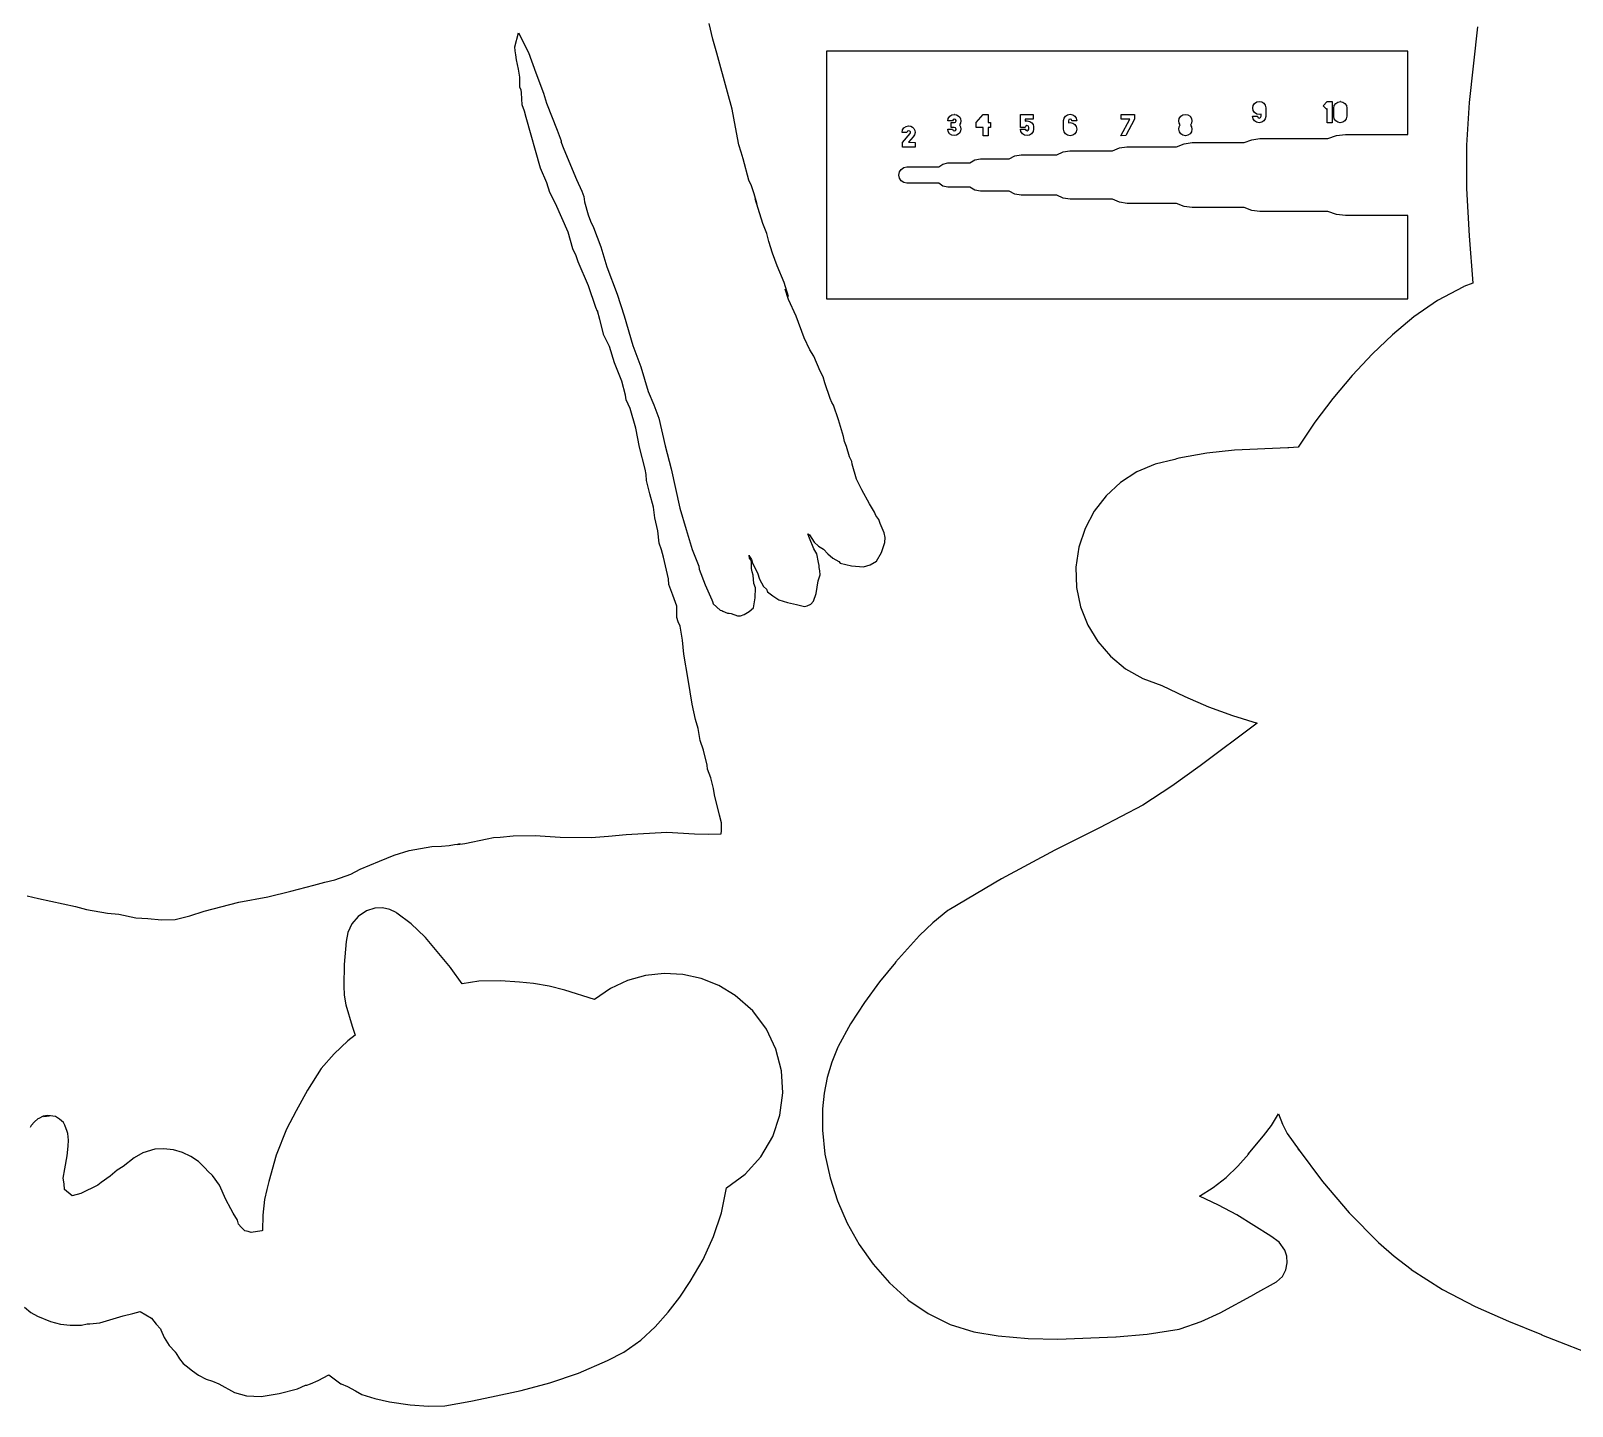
# Model space of a CAD drawing. Extents: x -2300 to 2026, y -6513 to 1502.
# Drawn here: x -1797.9 to -1607.7, y -3006.9 to -2837.1 of the extents above; entities that cross this region are included whole.
import ezdxf

# ---------------------------------------------------------------- set-up
doc = ezdxf.new("R2010")
doc.units = 0

msp = doc.modelspace()

# ---------------------------------------------------------------- linework, layer by layer
at = {"layer": 'Layer 1'}
for p, q in [((-1713.746565, -2838.149342), (-1714.169262, -2836.215982)), ((-1738.155351, -2839.074738), (-1737.723404, -2837.349658)), ((-1737.723404, -2837.349658), (-1736.466384, -2839.801388)), ((-1713.23427, -2839.843732), (-1713.746565, -2838.149342)), ((-1619.356912, -2836.619974), (-1620.401741, -2845.932605)), ((-1738.128721, -2839.574403), (-1738.155351, -2839.074738)), ((-1738.028669, -2840.06851), (-1738.128721, -2839.574403)), ((-1736.466384, -2839.801388), (-1735.576328, -2842.310898)), ((-1711.93365, -2844.696382), (-1713.23427, -2839.843732)), ((-1699.7, -2839.61), (-1699.7, -2859.86)), ((-1627.95, -2839.61), (-1699.7, -2839.61)), ((-1627.95, -2849.91), (-1627.95, -2839.61)), ((-1737.981997, -2840.678743), (-1738.028669, -2840.06851)), ((-1737.702156, -2841.831979), (-1737.981997, -2840.678743)), ((-1737.557459, -2842.825673), (-1737.702156, -2841.831979)), ((-1737.559575, -2844.088473), (-1737.557459, -2842.825673)), ((-1735.576328, -2842.310898), (-1734.647305, -2844.790358)), ((-1737.399111, -2844.378879), (-1737.559575, -2844.088473)), ((-1737.352989, -2844.74358), (-1737.399111, -2844.378879)), ((-1737.264259, -2846.25911), (-1737.352989, -2844.74358)), ((-1734.647305, -2844.790358), (-1734.248505, -2846.049978)), ((-1711.340985, -2846.790602), (-1711.93365, -2844.696382)), ((-1736.978155, -2847.013091), (-1737.264259, -2846.25911)), ((-1736.757425, -2847.78882), (-1736.978155, -2847.013091)), ((-1734.248505, -2846.049978), (-1732.926625, -2849.378638)), ((-1710.95336, -2848.978995), (-1711.340985, -2846.790602)), ((-1684.676437, -2847.916311), (-1684.504353, -2847.658502)), ((-1684.504353, -2847.658502), (-1684.247009, -2847.482184)), ((-1684.247009, -2847.482184), (-1683.928685, -2847.418684)), ((-1683.93412, -2847.416237), (-1683.673157, -2847.45857)), ((-1683.928685, -2847.418684), (-1683.93412, -2847.416237)), ((-1683.673157, -2847.45857), (-1683.447839, -2847.578585)), ((-1683.447839, -2847.578585), (-1683.271627, -2847.758289)), ((-1681.23, -2848.44), (-1680.365979, -2847.4312)), ((-1680.36794, -2847.416237), (-1679.77, -2847.42)), ((-1680.365979, -2847.4312), (-1680.36794, -2847.416237)), ((-1679.77, -2847.42), (-1679.77, -2848.44)), ((-1675.77547, -2847.422587), (-1674.2, -2847.43)), ((-1675.77, -2848.02), (-1675.77547, -2847.422587)), ((-1674.2, -2847.43), (-1674.2, -2848.02)), ((-1670.382817, -2847.886843), (-1670.206605, -2847.639829)), ((-1670.206605, -2847.639829), (-1669.945621, -2847.470285)), ((-1669.945621, -2847.470285), (-1669.635065, -2847.406785)), ((-1669.635065, -2847.406785), (-1669.63372, -2847.405653)), ((-1669.63372, -2847.405653), (-1669.319523, -2847.469153)), ((-1669.319523, -2847.469153), (-1669.062179, -2847.645894)), ((-1669.062179, -2847.645894), (-1668.885946, -2847.90328)), ((-1663.35042, -2847.416237), (-1661.96, -2847.42)), ((-1663.35, -2848.01), (-1663.35042, -2847.416237)), ((-1661.96, -2847.42), (-1661.92, -2847.42)), ((-1661.92, -2847.42), (-1661.68, -2847.42)), ((-1661.68, -2847.42), (-1661.68, -2848.01)), ((-1656.165929, -2847.916311), (-1655.990225, -2847.658502)), ((-1655.990225, -2847.658502), (-1655.732352, -2847.485783)), ((-1655.732352, -2847.485783), (-1655.418684, -2847.422283)), ((-1655.418684, -2847.422283), (-1655.41654, -2847.416237)), ((-1655.41654, -2847.416237), (-1655.101835, -2847.479736)), ((-1655.101835, -2847.479736), (-1654.844999, -2847.652455)), ((-1654.844999, -2847.652455), (-1654.671877, -2847.910264)), ((-1647.049069, -2847.965377), (-1647.112632, -2847.647455)), ((-1647.112632, -2847.647455), (-1646.52, -2847.65)), ((-1647.11, -2846.63), (-1647.046437, -2846.316311)), ((-1647.109902, -2846.633821), (-1647.11, -2846.63)), ((-1647.046339, -2846.947933), (-1647.109902, -2846.633821)), ((-1647.046437, -2846.316311), (-1646.873845, -2846.058502)), ((-1646.873747, -2847.205319), (-1647.046339, -2846.947933)), ((-1646.873845, -2846.058502), (-1646.615972, -2845.882184)), ((-1646.615874, -2847.377827), (-1646.873747, -2847.205319)), ((-1646.615972, -2845.882184), (-1646.298685, -2845.818684)), ((-1646.298587, -2847.441538), (-1646.615874, -2847.377827)), ((-1646.52, -2847.65), (-1646.456437, -2847.809173)), ((-1646.3039, -2845.81795), (-1645.993322, -2845.88145)), ((-1646.298685, -2845.818684), (-1646.3039, -2845.81795)), ((-1646.08, -2847.41), (-1646.298587, -2847.441538)), ((-1646.146389, -2847.809173), (-1646.082825, -2847.65)), ((-1646.082825, -2847.65), (-1646.08, -2847.41)), ((-1645.993322, -2845.88145), (-1645.735978, -2846.050994)), ((-1645.735978, -2846.050994), (-1645.559766, -2846.300972)), ((-1645.559766, -2846.300972), (-1645.492583, -2846.604501)), ((-1645.492583, -2846.604501), (-1645.49, -2847.69)), ((-1638.415216, -2846.369114), (-1637.90442, -2845.828533)), ((-1637.99508, -2846.788636), (-1638.415216, -2846.369114)), ((-1637.9, -2846.69), (-1637.99508, -2846.788636)), ((-1637.90442, -2845.828533), (-1637.31, -2845.83)), ((-1637.9, -2848.46), (-1637.9, -2846.69)), ((-1637.31, -2845.83), (-1637.31, -2848.46)), ((-1637.105394, -2847.685138), (-1637.1, -2846.64)), ((-1637.1, -2846.64), (-1637.036437, -2846.325888)), ((-1637.036437, -2846.325888), (-1636.863845, -2846.068502)), ((-1636.863845, -2846.068502), (-1636.605993, -2845.895359)), ((-1636.605993, -2845.895359), (-1636.288684, -2845.832282)), ((-1636.29212, -2845.828533), (-1635.981542, -2845.89161)), ((-1636.288684, -2845.832282), (-1636.29212, -2845.828533)), ((-1635.981542, -2845.89161), (-1635.724198, -2846.064753)), ((-1635.724198, -2846.064753), (-1635.551076, -2846.322139)), ((-1635.49, -2847.65), (-1635.553034, -2847.964112)), ((-1635.551076, -2846.322139), (-1635.488042, -2846.636251)), ((-1635.488042, -2846.636251), (-1635.49, -2846.64)), ((-1635.49, -2846.64), (-1635.49, -2846.69)), ((-1635.49, -2846.69), (-1635.486402, -2846.729158)), ((-1635.483598, -2847.60937), (-1635.49, -2847.65)), ((-1635.49, -2847.65), (-1635.49, -2847.65)), ((-1635.49, -2847.65), (-1635.486402, -2847.654233)), ((-1635.486402, -2847.654233), (-1635.49, -2847.65)), ((-1635.486402, -2846.729158), (-1635.48, -2847.57)), ((-1635.48, -2847.57), (-1635.483598, -2847.60937)), ((-1620.401741, -2845.932605), (-1620.72964, -2851.201369)), ((-1735.015355, -2854.06789), (-1736.757425, -2847.78882)), ((-1732.926625, -2849.378638), (-1732.456118, -2850.695405)), ((-1710.533987, -2851.163412), (-1710.95336, -2848.978995)), ((-1690.38, -2849.65), (-1690.316437, -2849.336311)), ((-1690.316437, -2849.336311), (-1690.143845, -2849.078502)), ((-1690.143845, -2849.078502), (-1689.882882, -2848.902184)), ((-1689.882882, -2848.902184), (-1689.568685, -2848.838684)), ((-1689.722951, -2849.494379), (-1689.786006, -2849.649319)), ((-1689.567419, -2849.430668), (-1689.722951, -2849.494379)), ((-1689.57357, -2848.834397), (-1689.312607, -2848.87673)), ((-1689.568685, -2848.838684), (-1689.57357, -2848.834397)), ((-1689.437181, -2849.476811), (-1689.567419, -2849.430668)), ((-1689.35605, -2849.585819), (-1689.437181, -2849.476811)), ((-1689.312607, -2848.87673), (-1689.086781, -2848.996745)), ((-1689.086781, -2848.996745), (-1688.910548, -2849.176449)), ((-1688.910548, -2849.176449), (-1688.797391, -2849.405895)), ((-1688.797391, -2849.405895), (-1688.762254, -2849.645713)), ((-1684.681872, -2849.543269), (-1684.745435, -2849.225982)), ((-1684.745435, -2849.225982), (-1684.15, -2849.23)), ((-1684.74, -2848.23), (-1684.676437, -2847.916311)), ((-1684.149159, -2848.235319), (-1684.74, -2848.23)), ((-1684.509788, -2849.804677), (-1684.681872, -2849.543269)), ((-1684.31, -2849.03), (-1684.31, -2848.44)), ((-1684.31, -2848.44), (-1683.93, -2848.44)), ((-1683.930841, -2849.028918), (-1684.31, -2849.03)), ((-1684.15, -2849.23), (-1684.086945, -2849.388538)), ((-1684.086103, -2848.080379), (-1684.149159, -2848.235319)), ((-1684.086945, -2849.388538), (-1683.931413, -2849.45225)), ((-1683.930571, -2848.016668), (-1684.086103, -2848.080379)), ((-1683.931413, -2849.45225), (-1683.801175, -2849.409705)), ((-1683.776346, -2849.085221), (-1683.930841, -2849.028918)), ((-1683.800333, -2848.062811), (-1683.930571, -2848.016668)), ((-1683.93, -2848.44), (-1683.775505, -2848.383697)), ((-1683.801175, -2849.409705), (-1683.723155, -2849.297099)), ((-1683.722313, -2848.171819), (-1683.800333, -2848.062811)), ((-1683.712783, -2849.233599), (-1683.776346, -2849.085221)), ((-1683.775505, -2848.383697), (-1683.711942, -2848.235319)), ((-1683.723155, -2849.297099), (-1683.712783, -2849.233599)), ((-1683.711942, -2848.235319), (-1683.722313, -2848.171819)), ((-1683.172927, -2848.499332), (-1683.303144, -2848.728355)), ((-1683.303144, -2848.728355), (-1683.172927, -2848.957801)), ((-1683.271627, -2847.758289), (-1683.157941, -2847.987735)), ((-1683.157941, -2849.469398), (-1683.271627, -2849.698844)), ((-1683.122804, -2848.227553), (-1683.172927, -2848.499332)), ((-1683.172927, -2848.957801), (-1683.122804, -2849.225982)), ((-1683.157941, -2847.987735), (-1683.122804, -2848.227553)), ((-1683.122804, -2849.225982), (-1683.157941, -2849.469398)), ((-1681.23, -2849.03), (-1681.23, -2848.44)), ((-1680.37, -2849.03), (-1681.23, -2849.03)), ((-1680.37, -2850.05), (-1680.37, -2849.03)), ((-1679.77, -2848.44), (-1679.45, -2848.44)), ((-1679.45, -2849.03), (-1679.77, -2849.03)), ((-1679.77, -2849.03), (-1679.77, -2850.05)), ((-1679.45, -2848.44), (-1679.45, -2849.03)), ((-1675.709068, -2849.547287), (-1675.772632, -2849.23)), ((-1675.772632, -2849.23), (-1675.18, -2849.23)), ((-1675.77, -2849.03), (-1675.77, -2848.02)), ((-1675.77, -2848.02), (-1675.77, -2848.02)), ((-1675.180615, -2849.03), (-1675.77, -2849.03)), ((-1675.537005, -2849.808271), (-1675.709068, -2849.547287)), ((-1675.117581, -2848.874002), (-1675.180615, -2849.03)), ((-1674.2, -2848.02), (-1675.18, -2848.02)), ((-1675.18, -2848.02), (-1675.18, -2848.25)), ((-1675.18, -2848.25), (-1675.07459, -2848.228833)), ((-1675.18, -2849.23), (-1675.116966, -2849.388115)), ((-1674.962028, -2848.810925), (-1675.117581, -2848.874002)), ((-1675.116966, -2849.388115), (-1674.961413, -2849.45225)), ((-1675.07459, -2848.228833), (-1674.961412, -2848.222483)), ((-1674.793055, -2848.8776), (-1674.962028, -2848.810925)), ((-1674.961413, -2849.45225), (-1674.799679, -2849.388115)), ((-1674.961412, -2848.222483), (-1674.619317, -2848.28556)), ((-1674.799679, -2849.388115), (-1674.729385, -2849.23)), ((-1674.73, -2849.03), (-1674.793055, -2848.8776)), ((-1674.729385, -2849.23), (-1674.73, -2849.03)), ((-1674.619317, -2848.28556), (-1674.365064, -2848.444733)), ((-1674.214071, -2849.547287), (-1674.389775, -2849.808271)), ((-1674.365064, -2848.444733), (-1674.20642, -2848.670581)), ((-1674.15, -2849.23), (-1674.214071, -2849.547287)), ((-1674.20642, -2848.670581), (-1674.150096, -2848.924369)), ((-1674.150096, -2848.924369), (-1674.15, -2848.92)), ((-1674.15, -2848.92), (-1674.15, -2849.02)), ((-1674.15, -2849.02), (-1674.15, -2849.03)), ((-1674.15, -2849.03), (-1674.15, -2849.23)), ((-1670.45, -2848.18), (-1670.382817, -2847.886843)), ((-1670.446273, -2849.264341), (-1670.45, -2848.18)), ((-1670.38271, -2849.571257), (-1670.446273, -2849.264341)), ((-1669.846667, -2848.22), (-1669.85, -2848.22)), ((-1669.85, -2848.22), (-1669.85, -2848.46)), ((-1669.85, -2848.46), (-1669.627793, -2848.428462)), ((-1669.783611, -2848.064849), (-1669.846667, -2848.22)), ((-1669.628079, -2847.997751), (-1669.783611, -2848.064849)), ((-1669.473563, -2848.064849), (-1669.628079, -2847.997751)), ((-1669.627793, -2848.428462), (-1669.313596, -2848.491538)), ((-1669.41, -2848.22), (-1669.473563, -2848.064849)), ((-1668.822383, -2848.220144), (-1669.41, -2848.22)), ((-1669.313596, -2848.491538), (-1669.056252, -2848.664681)), ((-1668.887183, -2849.557287), (-1669.059797, -2849.814673)), ((-1669.056252, -2848.664681), (-1668.883638, -2848.922067)), ((-1668.82, -2849.24), (-1668.887183, -2849.557287)), ((-1668.885946, -2847.90328), (-1668.822383, -2848.220144)), ((-1668.883638, -2848.922067), (-1668.816455, -2849.236179)), ((-1668.816455, -2849.236179), (-1668.82, -2849.24)), ((-1663.37, -2850.05), (-1662.2755, -2848.01801)), ((-1662.2755, -2848.01801), (-1663.35, -2848.01)), ((-1661.68, -2848.01), (-1662.77709, -2850.04199)), ((-1656.23, -2848.23), (-1656.165929, -2847.916311)), ((-1656.179877, -2848.503562), (-1656.23, -2848.227973)), ((-1656.23, -2848.227973), (-1656.23, -2848.23)), ((-1656.23, -2849.23), (-1656.179877, -2848.958221)), ((-1656.222633, -2849.24), (-1656.23, -2849.23)), ((-1656.158562, -2849.553689), (-1656.222633, -2849.24)), ((-1656.046042, -2848.728775), (-1656.179877, -2848.503562)), ((-1656.179877, -2848.958221), (-1656.046042, -2848.728775)), ((-1655.982858, -2849.811498), (-1656.158562, -2849.553689)), ((-1654.666654, -2849.553689), (-1654.839776, -2849.811498)), ((-1654.649085, -2848.505589), (-1654.782921, -2848.730802)), ((-1654.782921, -2848.730802), (-1654.649085, -2848.960248)), ((-1654.671877, -2847.910264), (-1654.605223, -2848.223953)), ((-1654.6, -2849.24), (-1654.666654, -2849.553689)), ((-1654.6, -2848.23), (-1654.649085, -2848.505589)), ((-1654.649085, -2848.960248), (-1654.6, -2849.232027)), ((-1654.605223, -2848.223953), (-1654.6, -2848.23)), ((-1654.6, -2849.232027), (-1654.6, -2849.24)), ((-1646.876477, -2848.226361), (-1647.049069, -2847.965377)), ((-1646.618604, -2848.399504), (-1646.876477, -2848.226361)), ((-1646.301317, -2848.462581), (-1646.618604, -2848.399504)), ((-1646.456437, -2847.809173), (-1646.301413, -2847.872885)), ((-1646.301413, -2847.872885), (-1646.146389, -2847.809173)), ((-1645.990739, -2848.399504), (-1646.301317, -2848.462581)), ((-1645.733395, -2848.22996), (-1645.990739, -2848.399504)), ((-1645.557183, -2847.982946), (-1645.733395, -2848.22996)), ((-1645.49, -2847.69), (-1645.557183, -2847.982946)), ((-1637.31, -2848.46), (-1637.9, -2848.46)), ((-1637.041831, -2847.974485), (-1637.105394, -2847.685138)), ((-1636.865619, -2848.221499), (-1637.041831, -2847.974485)), ((-1636.604656, -2848.391043), (-1636.865619, -2848.221499)), ((-1636.294078, -2848.454543), (-1636.604656, -2848.391043)), ((-1635.9835, -2848.391043), (-1636.294078, -2848.454543)), ((-1635.726156, -2848.2179), (-1635.9835, -2848.391043)), ((-1635.553034, -2847.964112), (-1635.726156, -2848.2179)), ((-1732.451923, -2850.790715), (-1732.486447, -2850.760534)), ((-1732.486447, -2850.760534), (-1732.132094, -2851.700828)), ((-1732.456118, -2850.695405), (-1732.451923, -2850.790715)), ((-1710.255413, -2852.086064), (-1710.533987, -2851.163412)), ((-1689.786006, -2849.649319), (-1690.38, -2849.65)), ((-1690.34, -2850.87), (-1689.38037, -2849.76256)), ((-1690.34, -2851.46), (-1690.34, -2850.87)), ((-1688.77, -2851.46), (-1690.34, -2851.46)), ((-1688.99841, -2850.210015), (-1689.584407, -2850.866391)), ((-1689.584407, -2850.866391), (-1688.77, -2850.87)), ((-1689.38037, -2849.76256), (-1689.348853, -2849.649319)), ((-1689.348853, -2849.649319), (-1689.35605, -2849.585819)), ((-1688.825818, -2849.952629), (-1688.99841, -2850.210015)), ((-1688.762254, -2849.645713), (-1688.825818, -2849.952629)), ((-1688.77, -2850.87), (-1688.77, -2851.46)), ((-1684.252444, -2849.977396), (-1684.509788, -2849.804677)), ((-1683.93412, -2850.040896), (-1684.252444, -2849.977396)), ((-1683.673157, -2849.998563), (-1683.93412, -2850.040896)), ((-1683.447839, -2849.882147), (-1683.673157, -2849.998563)), ((-1683.271627, -2849.698844), (-1683.447839, -2849.882147)), ((-1679.77, -2850.05), (-1680.37, -2850.05)), ((-1675.27964, -2849.981414), (-1675.537005, -2849.808271)), ((-1674.961316, -2850.044914), (-1675.27964, -2849.981414)), ((-1674.647648, -2849.981414), (-1674.961316, -2850.044914)), ((-1674.389775, -2849.808271), (-1674.647648, -2849.981414)), ((-1670.206477, -2849.82187), (-1670.38271, -2849.571257)), ((-1669.945514, -2849.991414), (-1670.206477, -2849.82187)), ((-1669.631338, -2850.051316), (-1669.945514, -2849.991414)), ((-1669.317141, -2849.987816), (-1669.631338, -2850.051316)), ((-1669.059797, -2849.814673), (-1669.317141, -2849.987816)), ((-1663.552738, -2851.540193), (-1662.6282, -2851.410257)), ((-1662.77709, -2850.04199), (-1663.37, -2850.05)), ((-1662.6282, -2851.410257), (-1656.51, -2851.41)), ((-1656.51, -2851.41), (-1655.581363, -2851.038949)), ((-1655.724985, -2849.984641), (-1655.982858, -2849.811498)), ((-1655.411317, -2850.047718), (-1655.724985, -2849.984641)), ((-1655.581363, -2851.038949), (-1654.5897, -2850.909833)), ((-1655.096612, -2849.984641), (-1655.411317, -2850.047718)), ((-1654.839776, -2849.811498), (-1655.096612, -2849.984641)), ((-1654.5897, -2850.909833), (-1648.16, -2850.91)), ((-1648.16, -2850.91), (-1647.218704, -2850.550909)), ((-1647.218704, -2850.550909), (-1646.22112, -2850.410257)), ((-1646.22112, -2850.410257), (-1637.82, -2850.41)), ((-1637.82, -2850.41), (-1636.767282, -2850.038473)), ((-1636.767282, -2850.038473), (-1635.65838, -2849.909833)), ((-1635.65838, -2849.909833), (-1627.95, -2849.91)), ((-1620.72964, -2851.201369), (-1620.719261, -2856.546805)), ((-1732.132094, -2851.700828), (-1730.569934, -2855.473778)), ((-1709.989412, -2852.926166), (-1710.255413, -2852.086064)), ((-1709.272372, -2855.554216), (-1709.989412, -2852.926166)), ((-1682.03, -2853.41), (-1681.418603, -2853.040617)), ((-1681.418603, -2853.040617), (-1680.7164, -2852.909833)), ((-1680.7164, -2852.909833), (-1677.18, -2852.91)), ((-1677.18, -2852.91), (-1676.472638, -2852.53924)), ((-1676.472638, -2852.53924), (-1675.68447, -2852.410257)), ((-1675.68447, -2852.410257), (-1671.3, -2852.41)), ((-1671.3, -2852.41), (-1670.514163, -2852.039664)), ((-1670.514163, -2852.039664), (-1669.65514, -2851.909833)), ((-1669.65514, -2851.909833), (-1664.41, -2851.91)), ((-1664.41, -2851.91), (-1663.552738, -2851.540193)), ((-1734.217734, -2855.84927), (-1735.015355, -2854.06789)), ((-1690.789931, -2854.91009), (-1690.711332, -2854.520879)), ((-1690.711332, -2855.2993), (-1690.789931, -2854.91009)), ((-1690.711332, -2854.520879), (-1690.497038, -2854.203046)), ((-1690.497038, -2854.203046), (-1690.179208, -2853.988758)), ((-1690.179208, -2853.988758), (-1689.79, -2853.91018)), ((-1689.79, -2853.91018), (-1685.84, -2853.91)), ((-1685.84, -2853.91), (-1685.351533, -2853.546226)), ((-1685.351533, -2853.546226), (-1684.73826, -2853.409622)), ((-1684.73826, -2853.409622), (-1682.03, -2853.41)), ((-1733.831634, -2857.04201), (-1734.217734, -2855.84927)), ((-1733.131866, -2858.42228), (-1733.831634, -2857.04201)), ((-1730.569934, -2855.473778), (-1729.891312, -2856.901678)), ((-1729.891312, -2856.901678), (-1729.651066, -2857.573532)), ((-1708.961672, -2856.24017), (-1709.272372, -2855.554216)), ((-1708.647195, -2857.207746), (-1708.961672, -2856.24017)), ((-1690.497039, -2855.617133), (-1690.711332, -2855.2993)), ((-1690.179208, -2855.831422), (-1690.497039, -2855.617133)), ((-1689.79, -2855.91), (-1690.179208, -2855.831422)), ((-1685.84071, -2855.90068), (-1689.79, -2855.91)), ((-1685.352535, -2856.263608), (-1685.84071, -2855.90068)), ((-1684.74, -2856.4), (-1685.352535, -2856.263608)), ((-1682.0236, -2856.409833), (-1684.74, -2856.4)), ((-1681.412202, -2856.779217), (-1682.0236, -2856.409833)), ((-1680.71, -2856.91), (-1681.412202, -2856.779217)), ((-1677.17553, -2856.900257), (-1680.71, -2856.91)), ((-1676.468166, -2857.271492), (-1677.17553, -2856.900257)), ((-1620.719261, -2856.546805), (-1620.71, -2856.55)), ((-1620.71, -2856.55), (-1620.394255, -2862.426669)), ((-1731.605756, -2861.94631), (-1733.131866, -2858.42228)), ((-1729.651066, -2857.573532), (-1729.568267, -2858.204908)), ((-1729.568267, -2858.204908), (-1729.123282, -2859.828388)), ((-1708.319731, -2858.383464), (-1708.647195, -2857.207746)), ((-1708.145123, -2859.048396), (-1708.518439, -2857.85518)), ((-1708.518439, -2857.85518), (-1708.426727, -2858.116405)), ((-1708.426727, -2858.116405), (-1708.319731, -2858.383464)), ((-1707.551231, -2860.880366), (-1708.145123, -2859.048396)), ((-1675.68, -2857.4), (-1676.468166, -2857.271492)), ((-1671.29486, -2857.399833), (-1675.68, -2857.4)), ((-1670.509021, -2857.770487), (-1671.29486, -2857.399833)), ((-1669.65, -2857.9), (-1670.509021, -2857.770487)), ((-1664.4018, -2857.900257), (-1669.65, -2857.9)), ((-1663.544558, -2858.269905), (-1664.4018, -2857.900257)), ((-1662.62, -2858.4), (-1663.544558, -2858.269905)), ((-1656.5103, -2858.399833), (-1662.62, -2858.4)), ((-1655.581653, -2858.771122), (-1656.5103, -2858.399833)), ((-1654.59, -2858.9), (-1655.581653, -2858.771122)), ((-1648.15992, -2858.909622), (-1654.59, -2858.9)), ((-1647.21816, -2859.26911), (-1648.15992, -2858.909622)), ((-1729.123282, -2859.828388), (-1728.830916, -2860.608985)), ((-1728.830916, -2860.608985), (-1728.454777, -2861.386888)), ((-1707.059997, -2862.130256), (-1707.551231, -2860.880366)), ((-1699.7, -2859.86), (-1699.7, -2870.2)), ((-1646.22, -2859.41), (-1647.21816, -2859.26911)), ((-1637.82162, -2859.409833), (-1646.22, -2859.41)), ((-1636.768899, -2859.781598), (-1637.82162, -2859.409833)), ((-1635.66, -2859.91), (-1636.768899, -2859.781598)), ((-1635.65, -2859.91), (-1635.66, -2859.91)), ((-1627.95, -2859.91), (-1635.65, -2859.91)), ((-1627.95, -2870.2), (-1627.95, -2859.91)), ((-1730.99383, -2864.02551), (-1731.605756, -2861.94631)), ((-1728.454777, -2861.386888), (-1727.569992, -2863.786516)), ((-1706.84141, -2863.114291), (-1707.059997, -2862.130256)), ((-1620.394255, -2862.426669), (-1619.938731, -2868.2562)), ((-1730.600491, -2864.874714), (-1730.99383, -2864.02551)), ((-1727.569992, -2863.786516), (-1726.825477, -2866.230438)), ((-1706.364569, -2864.559971), (-1706.84141, -2863.114291)), ((-1705.803633, -2866.093701), (-1706.364569, -2864.559971)), ((-1730.346957, -2865.631208), (-1730.600491, -2864.874714)), ((-1729.070127, -2868.579718), (-1730.346957, -2865.631208)), ((-1726.825477, -2866.230438), (-1725.561897, -2869.604398)), ((-1704.935231, -2868.158931), (-1705.803633, -2866.093701)), ((-1728.193343, -2871.268718), (-1729.070127, -2868.579718)), ((-1704.388402, -2869.912874), (-1704.935231, -2868.158931)), ((-1619.938731, -2868.2562), (-1621.056541, -2868.683554)), ((-1725.561897, -2869.604398), (-1724.665894, -2872.278378)), ((-1704.399547, -2870.281521), (-1704.821479, -2868.980374)), ((-1704.821479, -2868.980374), (-1704.584124, -2869.52209)), ((-1704.584124, -2869.52209), (-1704.437252, -2869.860961)), ((-1704.437252, -2869.860961), (-1704.388402, -2869.912874)), ((-1703.456575, -2872.319021), (-1704.399547, -2870.281521)), ((-1699.7, -2870.2), (-1627.95, -2870.2)), ((-1624.303161, -2870.386101), (-1627.213829, -2872.389823)), ((-1621.102176, -2868.704721), (-1624.303161, -2870.386101)), ((-1621.056541, -2868.683554), (-1621.102176, -2868.704721)), ((-1727.987481, -2871.765802), (-1728.193343, -2871.268718)), ((-1727.98277, -2871.679561), (-1727.987481, -2871.765802)), ((-1727.662421, -2872.718418), (-1727.98277, -2871.679561)), ((-1724.665894, -2872.278378), (-1723.607204, -2875.964968)), ((-1702.470529, -2875.016281), (-1703.456575, -2872.319021)), ((-1627.213829, -2872.389823), (-1629.87397, -2874.615797)), ((-1727.170044, -2874.690088), (-1727.662421, -2872.718418)), ((-1726.468541, -2876.053848), (-1727.170044, -2874.690088)), ((-1725.872236, -2878.099178), (-1726.468541, -2876.053848)), ((-1723.607204, -2875.964968), (-1722.634895, -2878.595338)), ((-1701.776751, -2876.477831), (-1702.470529, -2875.016281)), ((-1629.87397, -2874.615797), (-1632.323376, -2876.963931)), ((-1701.288438, -2877.268404), (-1701.776751, -2876.477831)), ((-1700.49505, -2879.114764), (-1701.288438, -2877.268404)), ((-1632.333748, -2876.974514), (-1634.845952, -2879.661888)), ((-1632.323376, -2876.963931), (-1632.333748, -2876.974514)), ((-1724.982159, -2880.362308), (-1725.872236, -2878.099178)), ((-1722.634895, -2878.595338), (-1721.709491, -2881.615808)), ((-1700.128698, -2879.83083), (-1700.49505, -2879.114764)), ((-1699.928102, -2880.567428), (-1700.128698, -2879.83083)), ((-1634.845952, -2879.661888), (-1637.223793, -2882.476799)), ((-1724.525172, -2882.069178), (-1724.982159, -2880.362308)), ((-1721.709491, -2881.615808), (-1721.025169, -2883.25569)), ((-1699.266307, -2882.469248), (-1699.928102, -2880.567428)), ((-1724.421964, -2882.650836), (-1724.525172, -2882.069178)), ((-1723.93727, -2883.736256), (-1724.421964, -2882.650836)), ((-1723.223807, -2886.167666), (-1723.93727, -2883.736256)), ((-1721.025169, -2883.25569), (-1720.385771, -2884.912078)), ((-1699.050069, -2882.99418), (-1699.266307, -2882.469248)), ((-1698.854236, -2883.303424), (-1699.050069, -2882.99418)), ((-1698.221841, -2885.105124), (-1698.854236, -2883.303424)), ((-1637.223793, -2882.476799), (-1639.445483, -2885.421768)), ((-1720.385771, -2884.912078), (-1719.617254, -2888.331118)), ((-1697.611121, -2887.200614), (-1698.221841, -2885.105124)), ((-1639.445483, -2885.421768), (-1641.489238, -2888.499314)), ((-1722.774736, -2888.479906), (-1723.223807, -2886.167666)), ((-1697.491085, -2887.800052), (-1697.611121, -2887.200614)), ((-1722.065634, -2891.222676), (-1722.774736, -2888.479906)), ((-1719.617254, -2888.331118), (-1718.862432, -2891.191148)), ((-1697.226227, -2888.409862), (-1697.491085, -2887.800052)), ((-1696.865866, -2889.699122), (-1697.226227, -2888.409862)), ((-1652.760163, -2889.221601), (-1656.217918, -2889.854187)), ((-1649.352417, -2888.885578), (-1652.760163, -2889.221601)), ((-1642.776318, -2888.584827), (-1649.352417, -2888.885578)), ((-1642.646778, -2888.58271), (-1642.776318, -2888.584827)), ((-1641.489238, -2888.499314), (-1642.646778, -2888.58271)), ((-1721.971527, -2891.867328), (-1722.065634, -2891.222676)), ((-1718.862432, -2891.191148), (-1717.817102, -2896.041688)), ((-1696.580604, -2890.27824), (-1696.865866, -2889.699122)), ((-1696.550039, -2890.608439), (-1696.580604, -2890.27824)), ((-1696.011963, -2892.452469), (-1696.550039, -2890.608439)), ((-1659.137612, -2890.597269), (-1661.389578, -2891.557178)), ((-1656.698527, -2890.029446), (-1659.137612, -2890.597269)), ((-1656.493338, -2889.935678), (-1656.698527, -2890.029446)), ((-1656.217918, -2889.854187), (-1656.493338, -2889.935678)), ((-1721.911964, -2892.595326), (-1721.971527, -2891.867328)), ((-1721.517474, -2894.266588), (-1721.911964, -2892.595326)), ((-1695.360265, -2893.746809), (-1696.011963, -2892.452469)), ((-1663.417885, -2892.869441), (-1665.185992, -2894.494326)), ((-1661.389578, -2891.557178), (-1663.417885, -2892.869441)), ((-1721.064072, -2895.921656), (-1721.517474, -2894.266588)), ((-1694.413652, -2895.489669), (-1695.360265, -2893.746809)), ((-1665.185992, -2894.494326), (-1666.65736, -2896.392101)), ((-1720.88587, -2897.214296), (-1721.064072, -2895.921656)), ((-1717.817102, -2896.041688), (-1717.044182, -2898.656818)), ((-1693.78003, -2896.536989), (-1694.413652, -2895.489669)), ((-1693.609427, -2896.942964), (-1693.78003, -2896.536989)), ((-1693.264009, -2897.444189), (-1693.609427, -2896.942964)), ((-1666.65736, -2896.392101), (-1667.795448, -2898.523034)), ((-1720.531541, -2898.831216), (-1720.88587, -2897.214296)), ((-1720.350948, -2900.337436), (-1720.531541, -2898.831216)), ((-1717.044182, -2898.656818), (-1716.27975, -2901.140718)), ((-1693.080897, -2897.933349), (-1693.264009, -2897.444189)), ((-1692.586024, -2899.064705), (-1693.080897, -2897.933349)), ((-1667.795448, -2898.523034), (-1668.563717, -2900.847393)), ((-1720.065643, -2901.162087), (-1720.350948, -2900.337436)), ((-1701.795525, -2899.717906), (-1702.008821, -2899.202711)), ((-1702.008821, -2899.202711), (-1701.822301, -2899.322091)), ((-1701.822301, -2899.322091), (-1701.233108, -2900.235218)), ((-1701.255015, -2901.037216), (-1701.795525, -2899.717906)), ((-1701.233108, -2900.235218), (-1700.698739, -2900.706122)), ((-1700.698739, -2900.706122), (-1700.094728, -2901.106224)), ((-1692.904335, -2901.493914), (-1692.488232, -2900.273529)), ((-1692.452758, -2899.643916), (-1692.586024, -2899.064705)), ((-1692.488232, -2900.273529), (-1692.452758, -2899.643916)), ((-1668.563717, -2900.847393), (-1668.925627, -2903.325446)), ((-1719.82246, -2902.065689), (-1720.065643, -2901.162087)), ((-1719.219656, -2904.767179), (-1719.82246, -2902.065689)), ((-1716.27975, -2901.140718), (-1715.464751, -2903.185628)), ((-1709.213047, -2902.188472), (-1709.242405, -2901.841763)), ((-1709.242405, -2901.841763), (-1709.197405, -2901.976594)), ((-1709.056099, -2902.408048), (-1709.213047, -2902.188472)), ((-1709.197405, -2901.976594), (-1708.979026, -2902.371033)), ((-1708.975177, -2902.665567), (-1709.056099, -2902.408048)), ((-1708.979026, -2902.371033), (-1708.839499, -2902.806748)), ((-1708.94294, -2903.471803), (-1708.975177, -2902.665567)), ((-1708.839499, -2902.806748), (-1708.23642, -2904.015568)), ((-1700.899395, -2901.653587), (-1701.255015, -2901.037216)), ((-1700.70608, -2902.734357), (-1700.899395, -2901.653587)), ((-1700.604565, -2903.086358), (-1700.70608, -2902.734357)), ((-1700.094728, -2901.106224), (-1699.536337, -2901.651793)), ((-1699.536337, -2901.651793), (-1698.916188, -2902.177674)), ((-1698.916188, -2902.177674), (-1698.165832, -2902.626194)), ((-1698.165832, -2902.626194), (-1698.014512, -2902.801665)), ((-1698.014512, -2902.801665), (-1696.603201, -2903.162476)), ((-1694.305091, -2903.011321), (-1693.551242, -2902.573489)), ((-1693.551242, -2902.573489), (-1692.904335, -2901.493914)), ((-1715.464751, -2903.185628), (-1715.401717, -2903.567473)), ((-1715.401717, -2903.567473), (-1714.695713, -2905.486255)), ((-1708.884055, -2903.903628), (-1708.94294, -2903.471803)), ((-1708.749541, -2904.305767), (-1708.884055, -2903.903628)), ((-1708.679374, -2905.328117), (-1708.749541, -2904.305767)), ((-1708.23642, -2904.015568), (-1707.964366, -2904.774179)), ((-1700.725723, -2904.980133), (-1700.507453, -2904.241207)), ((-1700.625097, -2903.36364), (-1700.604565, -2903.086358)), ((-1700.512085, -2903.745353), (-1700.625097, -2903.36364)), ((-1700.507453, -2904.241207), (-1700.512085, -2903.745353)), ((-1696.603201, -2903.162476), (-1695.150652, -2903.259287)), ((-1695.150652, -2903.259287), (-1694.305091, -2903.011321)), ((-1668.925627, -2903.325446), (-1668.845288, -2905.821721)), ((-1719.161469, -2905.460173), (-1719.219656, -2904.767179)), ((-1718.680419, -2906.781867), (-1719.161469, -2905.460173)), ((-1714.695713, -2905.486255), (-1713.839577, -2907.340423)), ((-1708.462607, -2905.852414), (-1708.679374, -2905.328117)), ((-1708.500024, -2907.08169), (-1708.462607, -2905.852414)), ((-1707.964366, -2904.774179), (-1707.465871, -2905.679898)), ((-1707.465871, -2905.679898), (-1707.127629, -2906.032745)), ((-1707.127629, -2906.032745), (-1707.005709, -2906.353631)), ((-1707.005709, -2906.353631), (-1706.311381, -2906.831361)), ((-1701.306398, -2907.516048), (-1700.989014, -2906.568263)), ((-1700.989014, -2906.568263), (-1700.725723, -2904.980133)), ((-1668.845288, -2905.821721), (-1668.346046, -2908.211846)), ((-1718.190367, -2908.107053), (-1718.680419, -2906.781867)), ((-1718.184017, -2909.501513), (-1718.190367, -2908.107053)), ((-1713.839577, -2907.340423), (-1713.763335, -2907.542987)), ((-1713.763335, -2907.542987), (-1713.693062, -2907.826831)), ((-1713.693062, -2907.826831), (-1712.821464, -2908.612959)), ((-1709.263192, -2908.795204), (-1708.736228, -2908.325094)), ((-1708.736228, -2908.325094), (-1708.500024, -2907.08169)), ((-1706.311381, -2906.831361), (-1705.583864, -2907.344016)), ((-1705.583864, -2907.344016), (-1704.517377, -2907.672998)), ((-1704.517377, -2907.672998), (-1703.419914, -2907.897523)), ((-1703.419914, -2907.897523), (-1702.419034, -2908.16782)), ((-1702.419034, -2908.16782), (-1702.084454, -2908.078073)), ((-1702.084454, -2908.078073), (-1701.621063, -2907.864668)), ((-1701.621063, -2907.864668), (-1701.306398, -2907.516048)), ((-1668.346046, -2908.211846), (-1667.459425, -2910.452519)), ((-1718.004638, -2910.046737), (-1718.184017, -2909.501513)), ((-1717.771967, -2910.581643), (-1718.004638, -2910.046737)), ((-1712.821464, -2908.612959), (-1712.623281, -2908.644709)), ((-1712.623281, -2908.644709), (-1712.503753, -2908.752024)), ((-1712.503753, -2908.752024), (-1711.920338, -2908.991842)), ((-1711.920338, -2908.991842), (-1711.720927, -2909.006659)), ((-1711.720927, -2909.006659), (-1711.486634, -2909.040949)), ((-1711.486634, -2909.040949), (-1710.675464, -2909.314024)), ((-1710.675464, -2909.314024), (-1710.313787, -2909.330359)), ((-1710.313787, -2909.330359), (-1709.873044, -2909.159905)), ((-1709.873044, -2909.159905), (-1709.263192, -2908.795204)), ((-1717.474621, -2912.308255), (-1717.771967, -2910.581643)), ((-1717.299592, -2914.060583), (-1717.474621, -2912.308255)), ((-1667.459425, -2910.452519), (-1666.216947, -2912.500435)), ((-1716.763527, -2917.168053), (-1717.299592, -2914.060583)), ((-1666.216947, -2912.500435), (-1664.650135, -2914.31229)), ((-1664.650135, -2914.31229), (-1662.790512, -2915.84478)), ((-1662.790512, -2915.84478), (-1660.669602, -2917.0546)), ((-1716.294708, -2920.203553), (-1716.763527, -2917.168053)), ((-1660.669602, -2917.0546), (-1658.318927, -2917.898446)), ((-1658.318927, -2917.898446), (-1655.484489, -2919.290679)), ((-1655.484489, -2919.290679), (-1652.577848, -2920.536546)), ((-1715.871376, -2922.121033), (-1716.294708, -2920.203553)), ((-1652.577848, -2920.536546), (-1649.603896, -2921.626047)), ((-1649.603896, -2921.626047), (-1646.567527, -2922.549176)), ((-1715.533896, -2923.228473), (-1715.871376, -2922.121033)), ((-1715.313615, -2924.688333), (-1715.533896, -2923.228473)), ((-1646.567527, -2922.549176), (-1653.576479, -2927.824029)), ((-1714.891447, -2925.883823), (-1715.313615, -2924.688333)), ((-1714.44589, -2927.753473), (-1714.891447, -2925.883823)), ((-1714.390624, -2928.23332), (-1714.44589, -2927.753473)), ((-1713.997327, -2929.32869), (-1714.390624, -2928.23332)), ((-1713.638214, -2930.63446), (-1713.997327, -2929.32869)), ((-1653.576479, -2927.824029), (-1657.084603, -2930.344509)), ((-1713.531894, -2931.412756), (-1713.638214, -2930.63446)), ((-1657.084603, -2930.344509), (-1660.650427, -2932.702176)), ((-1712.913491, -2933.902586), (-1713.531894, -2931.412756)), ((-1660.650427, -2932.702176), (-1666.008029, -2935.471745)), ((-1712.675113, -2934.871805), (-1712.913491, -2933.902586)), ((-1712.675113, -2935.855629), (-1712.675113, -2934.871805)), ((-1744.355344, -2937.405237), (-1741.581414, -2936.855329)), ((-1741.581414, -2936.855329), (-1740.820898, -2936.681763)), ((-1740.820898, -2936.681763), (-1739.962317, -2936.646838)), ((-1739.962317, -2936.646838), (-1738.381657, -2936.468192)), ((-1738.381657, -2936.468192), (-1735.644537, -2936.423954)), ((-1735.644537, -2936.423954), (-1732.579357, -2936.617628)), ((-1732.579357, -2936.617628), (-1728.738657, -2936.687477)), ((-1728.738657, -2936.687477), (-1726.590968, -2936.532459)), ((-1726.590968, -2936.532459), (-1724.446707, -2936.315368)), ((-1724.446707, -2936.315368), (-1719.395937, -2936.031947)), ((-1719.395937, -2936.031947), (-1715.984727, -2936.234511)), ((-1715.984727, -2936.234511), (-1714.327827, -2936.258218)), ((-1714.327827, -2936.258218), (-1712.775337, -2936.208476)), ((-1712.775337, -2936.208476), (-1712.685908, -2936.231971)), ((-1712.685908, -2936.231971), (-1712.675113, -2935.855629)), ((-1666.008029, -2935.471745), (-1671.508627, -2938.243376)), ((-1754.869084, -2939.598097), (-1753.067236, -2938.844751)), ((-1753.067236, -2938.844751), (-1751.199434, -2938.277937)), ((-1751.199434, -2938.277937), (-1748.429804, -2937.79301)), ((-1748.429804, -2937.79301), (-1747.205994, -2937.75237)), ((-1747.205994, -2937.75237), (-1746.273093, -2937.683261)), ((-1746.273093, -2937.683261), (-1745.622944, -2937.541127)), ((-1745.622944, -2937.541127), (-1744.925197, -2937.458309)), ((-1745.256665, -2937.55461), (-1744.355344, -2937.405237)), ((-1745.12486, -2937.517552), (-1745.256665, -2937.55461)), ((-1744.925197, -2937.458309), (-1745.12486, -2937.517552)), ((-1671.508627, -2938.243376), (-1678.115063, -2941.77071)), ((-1758.413394, -2941.206547), (-1757.254944, -2940.570279)), ((-1757.254944, -2940.570279), (-1754.869084, -2939.598097)), ((-1765.807076, -2943.312782), (-1762.977004, -2942.542371)), ((-1762.977004, -2942.542371), (-1761.620374, -2942.183385)), ((-1761.620374, -2942.183385), (-1760.379204, -2941.914358)), ((-1760.379204, -2941.914358), (-1758.413394, -2941.206547)), ((-1678.115063, -2941.77071), (-1684.575227, -2945.596656)), ((-1798.339374, -2943.869939), (-1796.942524, -2944.202466)), ((-1796.942524, -2944.202466), (-1792.388174, -2945.211056)), ((-1776.501444, -2945.776416), (-1772.226764, -2944.648236)), ((-1772.226764, -2944.648236), (-1768.661104, -2943.993341)), ((-1768.661104, -2943.993341), (-1765.807076, -2943.312782)), ((-1792.388174, -2945.211056), (-1791.046174, -2945.556283)), ((-1791.046174, -2945.556283), (-1788.437624, -2946.01073)), ((-1788.437624, -2946.01073), (-1787.062494, -2946.144926)), ((-1787.062494, -2946.144926), (-1784.926174, -2946.581805)), ((-1780.094794, -2946.806806), (-1778.282935, -2946.357333)), ((-1778.282935, -2946.357333), (-1776.501444, -2945.776416)), ((-1757.525054, -2946.438249), (-1758.294524, -2947.346763)), ((-1756.46442, -2945.743472), (-1757.525054, -2946.438249)), ((-1755.461079, -2945.403755), (-1756.46442, -2945.743472)), ((-1754.500024, -2945.363638), (-1755.461079, -2945.403755)), ((-1753.613861, -2945.563867), (-1754.500024, -2945.363638)), ((-1752.83519, -2945.94519), (-1753.613861, -2945.563867)), ((-1752.749889, -2946.001917), (-1752.83519, -2945.94519)), ((-1750.980332, -2947.325651), (-1752.749889, -2946.001917)), ((-1684.712006, -2945.688731), (-1686.572375, -2947.190939)), ((-1684.575227, -2945.596656), (-1684.712006, -2945.688731)), ((-1784.926174, -2946.581805), (-1783.475944, -2946.688908)), ((-1783.475944, -2946.688908), (-1781.786055, -2946.846122)), ((-1781.786055, -2946.846122), (-1780.094794, -2946.806806)), ((-1758.78368, -2948.397873), (-1759.00337, -2949.520442)), ((-1758.294524, -2947.346763), (-1758.78368, -2948.397873)), ((-1749.260409, -2948.927987), (-1750.980332, -2947.325651)), ((-1686.572375, -2947.190939), (-1688.238173, -2948.792919)), ((-1759.00337, -2949.520442), (-1759.231747, -2952.334172)), ((-1749.185649, -2949.01223), (-1749.260409, -2948.927987)), ((-1746.090629, -2952.73311), (-1749.185649, -2949.01223)), ((-1688.238173, -2948.792919), (-1691.183736, -2952.062841)), ((-1691.207019, -2952.089934), (-1693.170905, -2954.508749)), ((-1691.183736, -2952.062841), (-1691.207019, -2952.089934)), ((-1759.231747, -2952.334172), (-1759.27299, -2954.997092)), ((-1746.012672, -2952.834921), (-1746.090629, -2952.73311)), ((-1744.661462, -2954.745421), (-1746.012672, -2952.834921)), ((-1722.031444, -2953.717454), (-1724.259211, -2954.338858)), ((-1719.745492, -2953.464472), (-1722.031444, -2953.717454)), ((-1717.448552, -2953.581318), (-1719.745492, -2953.464472)), ((-1715.187823, -2954.069394), (-1717.448552, -2953.581318)), ((-1713.010504, -2954.930104), (-1715.187823, -2954.069394)), ((-1759.27299, -2954.997092), (-1759.228927, -2956.125721)), ((-1742.610612, -2954.403157), (-1744.661462, -2954.745421)), ((-1739.932743, -2954.351986), (-1742.610612, -2954.403157)), ((-1737.604562, -2954.542433), (-1739.932743, -2954.351986)), ((-1735.882642, -2954.680228), (-1737.604562, -2954.542433)), ((-1733.93078, -2955.023766), (-1735.882642, -2954.680228)), ((-1731.996248, -2955.508768), (-1733.93078, -2955.023766)), ((-1728.351392, -2956.681318), (-1731.996248, -2955.508768)), ((-1726.381593, -2955.327281), (-1728.351392, -2956.681318)), ((-1724.259211, -2954.338858), (-1726.381593, -2955.327281)), ((-1710.963792, -2956.164853), (-1713.010504, -2954.930104)), ((-1693.170905, -2954.508749), (-1695.030522, -2957.036802)), ((-1759.228927, -2956.125721), (-1759.026717, -2957.344682)), ((-1759.026717, -2957.344682), (-1758.252527, -2959.960242)), ((-1708.808657, -2958.087784), (-1710.963792, -2956.164853)), ((-1695.030522, -2957.036802), (-1696.745962, -2959.686171)), ((-1707.131021, -2960.332784), (-1708.808657, -2958.087784)), ((-1696.745962, -2959.686171), (-1698.277319, -2962.468934)), ((-1758.783618, -2961.774855), (-1760.458112, -2963.360791)), ((-1757.863845, -2961.058789), (-1758.783618, -2961.774855)), ((-1758.252527, -2959.960242), (-1758.247447, -2959.975059)), ((-1758.247447, -2959.975059), (-1757.863845, -2961.058789)), ((-1705.943591, -2962.819762), (-1707.131021, -2960.332784)), ((-1760.458112, -2963.360791), (-1762.054808, -2965.211045)), ((-1705.259072, -2965.468628), (-1705.943591, -2962.819762)), ((-1698.311503, -2962.541112), (-1699.053445, -2964.391201)), ((-1698.277319, -2962.468934), (-1698.311503, -2962.541112)), ((-1762.054808, -2965.211045), (-1763.773495, -2967.868245)), ((-1705.090171, -2968.19929), (-1705.259072, -2965.468628)), ((-1699.053445, -2964.391201), (-1699.614797, -2966.29112)), ((-1699.614797, -2966.29112), (-1699.997587, -2968.22648)), ((-1763.773495, -2967.868245), (-1765.155228, -2970.427975)), ((-1705.449593, -2970.931659), (-1705.090171, -2968.19929)), ((-1699.997587, -2968.22648), (-1700.203843, -2970.182892)), ((-1796.361567, -2971.093611), (-1796.904439, -2971.355707)), ((-1795.805679, -2970.977883), (-1796.361567, -2971.093611)), ((-1795.896314, -2971.046869), (-1796.344411, -2971.112273)), ((-1796.344411, -2971.112273), (-1796.343564, -2971.11312)), ((-1796.343564, -2971.11312), (-1795.59977, -2971.051102)), ((-1795.59342, -2971.051102), (-1795.896314, -2971.046869)), ((-1794.870198, -2971.12687), (-1795.805679, -2970.977883)), ((-1795.59977, -2971.051102), (-1795.59342, -2971.051102)), ((-1794.358099, -2971.429367), (-1794.870198, -2971.12687)), ((-1765.155228, -2970.427975), (-1766.347538, -2972.697885)), ((-1706.350045, -2973.585644), (-1705.449593, -2970.931659)), ((-1700.203843, -2970.182892), (-1700.208077, -2972.799292)), ((-1644.800337, -2972.224185), (-1643.925175, -2970.805362)), ((-1643.925175, -2970.805362), (-1643.444657, -2972.052399)), ((-1797.850163, -2972.220151), (-1797.989387, -2972.460021)), ((-1797.447151, -2971.754062), (-1797.850163, -2972.220151)), ((-1797.056839, -2971.423863), (-1797.447151, -2971.754062)), ((-1796.904439, -2971.355707), (-1797.056839, -2971.423863)), ((-1793.889233, -2971.86897), (-1794.358099, -2971.429367)), ((-1793.694526, -2972.199831), (-1793.889233, -2971.86897)), ((-1793.436505, -2972.97474), (-1793.694526, -2972.199831)), ((-1793.353744, -2973.194026), (-1793.436505, -2972.97474)), ((-1793.239444, -2974.049661), (-1793.353744, -2973.194026)), ((-1766.347538, -2972.697885), (-1767.605176, -2975.895046)), ((-1700.208077, -2972.799292), (-1700.208204, -2972.801409)), ((-1700.208204, -2972.801409), (-1699.89335, -2975.770379)), ((-1645.754091, -2973.510295), (-1644.800337, -2972.224185)), ((-1643.444657, -2972.052399), (-1642.837912, -2973.214226)), ((-1793.436135, -2975.982969), (-1793.297864, -2974.788296)), ((-1793.297864, -2974.788296), (-1793.239444, -2974.049661)), ((-1781.535168, -2975.099025), (-1782.591378, -2975.145592)), ((-1780.309701, -2975.238399), (-1781.535168, -2975.099025)), ((-1707.804232, -2976.081153), (-1706.350045, -2973.585644)), ((-1647.654475, -2975.784382), (-1645.754091, -2973.510295)), ((-1642.837912, -2973.214226), (-1641.352645, -2975.275112)), ((-1793.713153, -2977.584196), (-1793.436135, -2975.982969)), ((-1785.167541, -2976.204714), (-1786.497038, -2977.274312)), ((-1784.064929, -2975.582503), (-1785.167541, -2976.204714)), ((-1782.591378, -2975.145592), (-1784.064929, -2975.582503)), ((-1779.19299, -2975.561566), (-1780.309701, -2975.238399)), ((-1778.168253, -2976.049913), (-1779.19299, -2975.561566)), ((-1777.218708, -2976.684825), (-1778.168253, -2976.049913)), ((-1776.373238, -2977.478756), (-1777.218708, -2976.684825)), ((-1767.605176, -2975.895046), (-1768.542918, -2979.125545)), ((-1709.723717, -2978.214591), (-1707.804232, -2976.081153)), ((-1699.89335, -2975.770379), (-1699.274263, -2978.691203)), ((-1648.927564, -2977.250271), (-1647.598722, -2975.715168)), ((-1647.598722, -2975.715168), (-1647.654475, -2975.784382)), ((-1641.352645, -2975.275112), (-1641.479496, -2975.113611)), ((-1641.479496, -2975.113611), (-1638.477944, -2979.124256)), ((-1793.900054, -2978.739676), (-1793.713153, -2977.584196)), ((-1793.804169, -2979.412139), (-1793.900054, -2978.739676)), ((-1788.124962, -2978.484619), (-1789.229642, -2979.280271)), ((-1787.234271, -2977.737226), (-1788.124962, -2978.484619)), ((-1786.497038, -2977.274312), (-1787.234271, -2977.737226)), ((-1776.063608, -2977.876925), (-1776.373238, -2977.478756)), ((-1775.484531, -2978.398788), (-1776.063608, -2977.876925)), ((-1774.617228, -2979.577875), (-1775.484531, -2978.398788)), ((-1712.031522, -2979.920353), (-1709.723717, -2978.214591)), ((-1699.274263, -2978.691203), (-1698.360142, -2981.53727)), ((-1651.984442, -2979.860669), (-1650.397535, -2978.628693)), ((-1650.397535, -2978.628693), (-1648.927564, -2977.250271)), ((-1793.763529, -2980.139847), (-1793.804169, -2979.412139)), ((-1792.796427, -2980.925128), (-1793.763529, -2980.139847)), ((-1791.748257, -2980.604454), (-1792.796427, -2980.925128)), ((-1789.620377, -2979.61174), (-1791.748257, -2980.604454)), ((-1789.229642, -2979.280271), (-1789.620377, -2979.61174)), ((-1773.830021, -2981.377675), (-1774.617228, -2979.577875)), ((-1768.795817, -2980.120164), (-1769.078201, -2981.353334)), ((-1768.542918, -2979.125545), (-1768.795817, -2980.120164)), ((-1712.669498, -2982.998885), (-1712.031522, -2979.920353)), ((-1653.664092, -2980.956438), (-1651.984442, -2979.860669)), ((-1638.477944, -2979.124256), (-1635.207684, -2983.008554)), ((-1773.222836, -2982.497385), (-1773.830021, -2981.377675)), ((-1772.949702, -2983.048352), (-1773.222836, -2982.497385)), ((-1769.078201, -2981.353334), (-1769.270034, -2983.275312)), ((-1698.360142, -2981.53727), (-1697.160186, -2984.281968)), ((-1651.315771, -2982.052031), (-1653.664092, -2980.956438)), ((-1649.075508, -2983.26992), (-1651.315771, -2982.052031)), ((-1772.417976, -2983.914066), (-1772.949702, -2983.048352)), ((-1772.262444, -2984.38587), (-1772.417976, -2983.914066)), ((-1771.946003, -2984.79248), (-1772.262444, -2984.38587)), ((-1769.270034, -2983.275312), (-1769.296958, -2985.200784)), ((-1713.645495, -2985.939894), (-1712.669498, -2982.998885)), ((-1697.160186, -2984.281968), (-1695.683595, -2986.898683)), ((-1644.861512, -2985.902648), (-1649.075508, -2983.26992)), ((-1635.207684, -2983.008554), (-1631.595929, -2986.660805)), ((-1771.501123, -2985.220469), (-1771.946003, -2984.79248)), ((-1771.499591, -2985.22121), (-1771.501123, -2985.220469)), ((-1771.077579, -2985.303866), (-1771.499591, -2985.22121)), ((-1770.723292, -2985.433194), (-1771.077579, -2985.303866)), ((-1769.406622, -2985.234651), (-1770.723292, -2985.433194)), ((-1769.296958, -2985.200784), (-1769.406622, -2985.234651)), ((-1714.934545, -2988.762233), (-1713.645495, -2985.939894)), ((-1643.830559, -2986.62985), (-1644.861512, -2985.902648)), ((-1695.683595, -2986.898683), (-1693.939568, -2989.360803)), ((-1643.148602, -2987.627088), (-1643.830559, -2986.62985)), ((-1642.914913, -2988.363588), (-1643.148602, -2987.627088)), ((-1642.858411, -2989.194923), (-1642.914913, -2988.363588)), ((-1631.595929, -2986.660805), (-1629.639247, -2988.366883)), ((-1629.639247, -2988.366883), (-1627.569896, -2989.975311)), ((-1716.511682, -2991.484753), (-1714.934545, -2988.762233)), ((-1693.939568, -2989.360803), (-1691.937304, -2991.641716)), ((-1643.44866, -2990.879758), (-1643.022018, -2990.055507)), ((-1643.022018, -2990.055507), (-1642.858411, -2989.194923)), ((-1627.569896, -2989.975311), (-1627.553598, -2989.985895)), ((-1627.553598, -2989.985895), (-1623.678601, -2992.461188)), ((-1717.810048, -2993.414388), (-1716.511682, -2991.484753)), ((-1691.937304, -2991.641716), (-1689.686004, -2993.714809)), ((-1646.824672, -2993.002766), (-1644.170102, -2991.533806)), ((-1644.170102, -2991.533806), (-1643.44866, -2990.879758)), ((-1719.239037, -2995.288523), (-1717.810048, -2993.414388)), ((-1689.686004, -2993.714809), (-1689.664837, -2993.731742)), ((-1689.664837, -2993.731742), (-1687.164762, -2995.450367)), ((-1651.119542, -2995.330638), (-1646.879092, -2993.031129)), ((-1646.879092, -2993.031129), (-1646.824672, -2993.002766)), ((-1623.678601, -2992.461188), (-1619.651706, -2994.550342)), ((-1798.703807, -2994.65973), (-1797.887835, -2995.300231)), ((-1797.89, -2995.3), (-1797.086516, -2995.777518)), ((-1797.887835, -2995.300231), (-1797.89, -2995.3)), ((-1797.086516, -2995.777518), (-1797.09, -2995.78)), ((-1797.09, -2995.78), (-1795.47711, -2996.422406)), ((-1789.396788, -2996.576923), (-1786.514958, -2995.728777)), ((-1786.514958, -2995.728777), (-1785.311218, -2995.434138)), ((-1785.311218, -2995.434138), (-1784.403383, -2995.187759)), ((-1784.403383, -2995.187759), (-1783.008293, -2996.015585)), ((-1783.008293, -2996.015585), (-1782.420708, -2996.750066)), ((-1720.832936, -2997.073798), (-1719.239037, -2995.288523)), ((-1687.164762, -2995.450367), (-1684.433309, -2996.776744)), ((-1653.479554, -2996.43407), (-1651.119542, -2995.330638)), ((-1619.651706, -2994.550342), (-1615.557482, -2996.371645)), ((-1795.47711, -2996.422406), (-1794.226033, -2996.732205)), ((-1794.226033, -2996.732205), (-1793.0421, -2996.89294)), ((-1793.0421, -2996.89294), (-1791.638039, -2996.857751)), ((-1791.638039, -2996.857751), (-1790.94788, -2996.727629)), ((-1790.94788, -2996.727629), (-1790.629958, -2996.721279)), ((-1790.629958, -2996.721279), (-1789.396788, -2996.576923)), ((-1782.420708, -2996.750066), (-1781.914826, -2997.327703)), ((-1781.914826, -2997.327703), (-1781.860216, -2997.464439)), ((-1781.860216, -2997.464439), (-1781.440429, -2998.389419)), ((-1722.626032, -2998.736853), (-1720.832936, -2997.073798)), ((-1684.433309, -2996.776744), (-1681.529346, -2997.695887)), ((-1681.529346, -2997.695887), (-1678.511737, -2998.192812)), ((-1660.132397, -2997.986465), (-1656.194027, -2997.354404)), ((-1656.194027, -2997.354404), (-1656.073272, -2997.324559)), ((-1656.073272, -2997.324559), (-1653.479554, -2996.43407)), ((-1615.557482, -2996.371645), (-1611.480498, -2998.043385)), ((-1781.440429, -2998.389419), (-1780.845066, -2999.378539)), ((-1780.845066, -2999.378539), (-1780.100997, -3000.183293)), ((-1724.734478, -3000.19058), (-1722.626032, -2998.736853)), ((-1678.511737, -2998.192812), (-1674.820747, -2998.51553)), ((-1674.820747, -2998.51553), (-1671.162747, -2998.596988)), ((-1671.162747, -2998.596988), (-1663.985537, -2998.322352)), ((-1663.985537, -2998.322352), (-1663.952327, -2998.320236)), ((-1663.952327, -2998.320236), (-1660.132397, -2997.986465)), ((-1611.480498, -2998.043385), (-1611.461448, -2998.051851)), ((-1611.461448, -2998.051851), (-1603.870776, -3001.026405)), ((-1780.100997, -3000.183293), (-1780.088086, -3000.189643)), ((-1780.088086, -3000.189643), (-1780.074539, -3000.208693)), ((-1780.074539, -3000.208693), (-1780.003131, -3000.284284)), ((-1780.003131, -3000.284284), (-1780.009621, -3000.284469)), ((-1780.009621, -3000.284469), (-1779.562286, -3001.04054)), ((-1779.562286, -3001.04054), (-1779.096634, -3001.611007)), ((-1779.096634, -3001.611007), (-1778.734376, -3001.907312)), ((-1730.328142, -3002.813963), (-1726.749962, -3001.254413)), ((-1726.749962, -3001.254413), (-1724.734478, -3000.19058)), ((-1778.734376, -3001.907312), (-1777.939824, -3002.517545)), ((-1777.939824, -3002.517545), (-1777.229835, -3003.036974)), ((-1777.229835, -3003.036974), (-1776.273294, -3003.525925)), ((-1776.273294, -3003.525925), (-1775.474149, -3003.775268)), ((-1762.450664, -3003.685099), (-1761.134924, -3002.988295)), ((-1761.134924, -3002.988295), (-1760.148624, -3003.753044)), ((-1733.858381, -3004.005332), (-1730.328142, -3002.813963)), ((-1775.474149, -3003.775268), (-1774.721676, -3004.115415)), ((-1774.721676, -3004.115415), (-1772.785106, -3005.188985)), ((-1772.785106, -3005.188985), (-1771.296778, -3005.613296)), ((-1769.493006, -3005.660577), (-1767.237216, -3005.28995)), ((-1767.237216, -3005.28995), (-1765.012226, -3004.736867)), ((-1765.012226, -3004.736867), (-1764.017861, -3004.281362)), ((-1764.017861, -3004.281362), (-1763.831595, -3004.262312)), ((-1763.831595, -3004.262312), (-1763.373507, -3004.106314)), ((-1763.373507, -3004.106314), (-1762.450664, -3003.685099)), ((-1760.148624, -3003.753044), (-1759.625618, -3004.106738)), ((-1759.625618, -3004.106738), (-1759.62, -3004.11)), ((-1759.62, -3004.11), (-1758.81315, -3004.435966)), ((-1758.81315, -3004.435966), (-1757.828014, -3004.983334)), ((-1757.828014, -3004.983334), (-1757.072713, -3005.422223)), ((-1757.072713, -3005.422223), (-1755.994184, -3005.775388)), ((-1741.036062, -3005.726283), (-1737.405935, -3004.939208)), ((-1737.405935, -3004.939208), (-1733.858381, -3004.005332)), ((-1771.296778, -3005.613296), (-1769.493006, -3005.660577)), ((-1755.994184, -3005.775388), (-1755.431766, -3005.943662)), ((-1755.431766, -3005.943662), (-1754.536969, -3006.143263)), ((-1754.536969, -3006.143263), (-1753.621302, -3006.334186)), ((-1753.621302, -3006.334186), (-1751.067636, -3006.689838)), ((-1751.067636, -3006.689838), (-1748.838307, -3006.872466)), ((-1748.838307, -3006.872466), (-1746.829762, -3006.825463)), ((-1746.829762, -3006.825463), (-1743.610723, -3006.271507)), ((-1743.610723, -3006.271507), (-1741.036062, -3005.726283))]:
    msp.add_line(p, q, dxfattribs=at)

doc.saveas('drawing.dxf')
